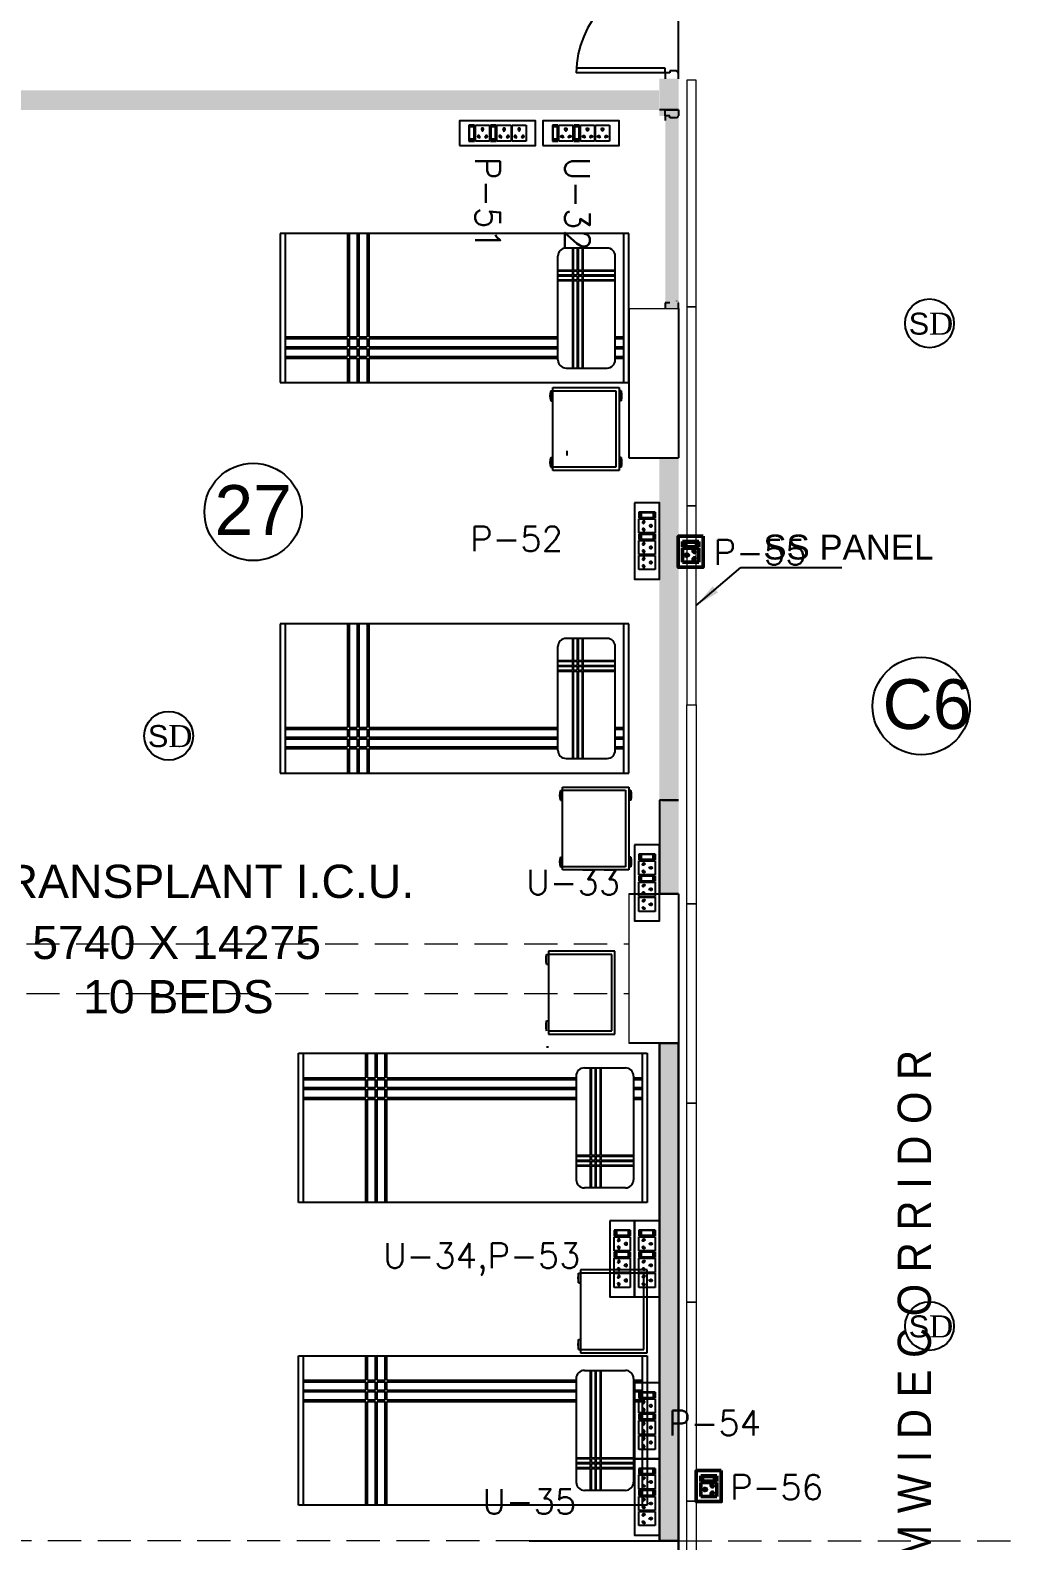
# Model space of a CAD drawing. Extents: x 11369658 to 11598203, y -3946797 to -3787209.
# Drawn here: x 11390906 to 11396796, y -3881436 to -3872328 of the extents above; entities that cross this region are included whole.
import ezdxf

# ---------------------------------------------------------------- set-up
doc = ezdxf.new("R2010")
doc.units = 0
doc.header["$MEASUREMENT"] = 0
doc.linetypes.add('CENTER', pattern=[0])
doc.linetypes.add('HIDDEN', pattern=[0.375, 0.25, -0.125])
doc.layers.get('0').update_dxf_attribs({"linetype": 'CONTINUOUS'})
for name, color, linetype, lineweight in [('0.0', 8, 'CONTINUOUS', 0), ('ELE-1 NO 6-16A RAW POWER SOCKET', 1, 'CONTINUOUS', 0), ('ELE-POWER SOCKET TEXT', 7, 'CONTINUOUS', 5), ('FA-BELOW SMOKE DERECTOR', 1, 'CONTINUOUS', 25), ('WALL PANEL', 7, 'CONTINUOUS', 15)]:
    doc.layers.add(name, color=color, linetype=linetype, lineweight=lineweight)
for name, color, linetype in [('BEAM', 251, 'CONTINUOUS'), ('dim ref', 251, 'CONTINUOUS'), ('ELE-8M 6-16A UPS SOCKET', 223, 'CONTINUOUS'), ('ELE-8M RAW POWER SOCKET', 122, 'CONTINUOUS'), ('HS', 251, 'CONTINUOUS')]:
    doc.layers.add(name, color=color, linetype=linetype)
doc.styles.add('0_RM-NM', font='arial.ttf')
doc.styles.add('PDF Times New Roman', font='times.ttf')
doc.styles.get("Standard").update_dxf_attribs({"font": 'arial.ttf'})
doc.dimstyles.new('Scale 50', dxfattribs={"dimscale": 0, "dimtxt": 150, "dimasz": 150, "dimexe": 0, "dimexo": 0.1, "dimgap": 0, "dimtad": 0, "dimtoh": 1, "dimdec": 0, "dimzin": 0, "dimdsep": 46, "dimtxsty": '0_RM-NM', "dimcen": 0, "dimdle": 100, "dimclrd": 204, "dimclre": 212, "dimclrt": 224, "dimadec": 0, "dimazin": 0, "dimtfac": 1, "dimtdec": 0, "dimtofl": 0, "dimtmove": 1, "dimatfit": 3, "dimfxl": 1, "dimtolj": 1, "dimtzin": 0, "dimlwe": -1, "dimarcsym": 0})

# ---------------------------------------------------------------- blocks, each defined once
blk = doc.blocks.new('6-16A RAW POWER SOCKET 3M')
at = {"layer": 'ELE-1 NO 6-16A RAW POWER SOCKET', "lineweight": 50}
for p, q in [((0, 57.9), (72.3, 57.9)), ((0, 57.9), (72.3, 57.9)), ((0, 32.7), (0, 57.9)), ((0, 57.9), (0, 32.7)), ((72.3, 32.7), (0, 32.7)), ((0, 28.5), (0, -34.8)), ((72.3, 28.5), (0, 28.5)), ((7.9, 55.8), (64.4, 55.8)), ((7.9, 34.8), (7.9, 55.8)), ((64.4, 34.8), (7.9, 34.8)), ((61.9, 55.8), (61.9, 34.8)), ((64.4, 55.8), (64.4, 34.8)), ((72.3, 57.9), (72.3, 32.7)), ((72.3, -34.8), (72.3, 28.5)), ((0, -34.8), (72.3, -34.8))]:
    blk.add_line(p, q, dxfattribs=at)
blk.add_lwpolyline([(92, 82.1), (92, -57.5), (-19.7, -57.5), (-19.7, 82.1)], close=True, dxfattribs=at)
for centre, radius, start, end in [((18.3, -3.1), 4.93, 37.15837, 322.84163), ((23.3, -3.1), 3.14, 251.40312, 108.59688), ((50.3, 14.9), 4.24, 357.48997, 264.73109), ((53.2, 11.6), 3.43, 194.90486, 67.31619), ((50.3, -21.2), 4.24, 95.26891, 2.51003), ((53.2, -17.8), 3.43, 292.68381, 165.09514)]:
    blk.add_arc(centre, radius, start, end, dxfattribs=at)
blk = doc.blocks.new('8M UPS SOCKET')
at = {"layer": 'ELE-8M 6-16A UPS SOCKET', "color": 223, "ltscale": 300}
for p, q in [((-268.1, 82.3), (-268.1, 17.7)), ((-211.4, 82.3), (-268.1, 82.3)), ((-211.4, 17.7), (-211.4, 82.3)), ((-207.7, 82.3), (-207.7, 17.7)), ((-151, 82.3), (-207.7, 82.3)), ((-151, 17.7), (-151, 82.3)), ((-147.2, 17.7), (-147.2, 82.3)), ((-147.2, 82.3), (-124.7, 82.3)), ((-124.7, 82.3), (-147.2, 82.3)), ((-145.4, 24.7), (-145.4, 75.3)), ((-145.4, 75.3), (-126.6, 75.3)), ((-126.6, 75.3), (-126.6, 24.7)), ((-124.7, 82.3), (-124.7, 17.7)), ((-124.7, 82.3), (-124.7, 17.7)), ((-64.3, 82.3), (-120.9, 82.3)), ((-120.9, 82.3), (-120.9, 17.7)), ((-64.3, 17.7), (-64.3, 82.3)), ((-60.5, 17.7), (-60.5, 82.3)), ((-60.5, 82.3), (-38, 82.3)), ((-38, 82.3), (-60.5, 82.3)), ((-58.6, 24.7), (-58.6, 75.3)), ((-58.6, 75.3), (-39.9, 75.3)), ((-39.9, 75.3), (-39.9, 24.7)), ((-38, 82.3), (-38, 17.7)), ((-38, 82.3), (-38, 17.7)), ((-268.1, 17.7), (-211.4, 17.7)), ((-207.7, 17.7), (-151, 17.7)), ((-124.7, 17.7), (-147.2, 17.7)), ((-126.6, 26.9), (-145.4, 26.9)), ((-126.6, 24.7), (-145.4, 24.7)), ((-120.9, 17.7), (-64.3, 17.7)), ((-38, 17.7), (-60.5, 17.7)), ((-39.9, 26.9), (-58.6, 26.9)), ((-39.9, 24.7), (-58.6, 24.7))]:
    blk.add_line(p, q, dxfattribs=at)
blk.add_lwpolyline([(0, 0), (-306.1, 0), (-306.1, 100), (0, 100)], close=True, dxfattribs=at)
for centre, radius, start, end in [((-239.8, 66), 4.41, 307.15837, 232.84163), ((-239.8, 61.6), 2.81, 161.40312, 18.59688), ((-179.3, 66), 4.41, 307.15837, 232.84163), ((-179.3, 61.6), 2.81, 161.40312, 18.59688), ((-92.6, 66), 4.41, 307.15837, 232.84163), ((-92.6, 61.6), 2.81, 161.40312, 18.59688), ((-255.9, 37.4), 3.8, 5.26891, 272.51003), ((-252.9, 34.8), 3.07, 202.68381, 75.09514), ((-226.6, 34.8), 3.07, 104.90486, 337.31619), ((-223.6, 37.4), 3.8, 267.48997, 174.73109), ((-195.5, 37.4), 3.8, 5.26891, 272.51003), ((-192.5, 34.8), 3.07, 202.68381, 75.09514), ((-166.2, 34.8), 3.07, 104.90486, 337.31619), ((-163.2, 37.4), 3.8, 267.48997, 174.73109), ((-108.8, 37.4), 3.8, 5.26891, 272.51003), ((-105.8, 34.8), 3.07, 202.68381, 75.09514), ((-79.5, 34.8), 3.07, 104.90486, 337.31619), ((-76.5, 37.4), 3.8, 267.48997, 174.73109)]:
    blk.add_arc(centre, radius, start, end, dxfattribs=at)
blk = doc.blocks.new('8m raw')
at = {"layer": 'ELE-8M 6-16A UPS SOCKET', "color": 123, "ltscale": 300}
for p, q in [((57.4, 123.5), (142.4, 123.5)), ((57.4, 26.5), (57.4, 123.5)), ((142.4, 123.5), (142.4, 26.5)), ((148.1, 123.5), (233.1, 123.5)), ((148.1, 26.5), (148.1, 123.5)), ((233.1, 123.5), (233.1, 26.5)), ((272.5, 123.5), (238.7, 123.5)), ((238.7, 123.5), (238.7, 26.5)), ((269.7, 112.9), (241.5, 112.9)), ((241.5, 112.9), (241.5, 37)), ((269.7, 109.6), (241.5, 109.6)), ((269.7, 37), (269.7, 112.9)), ((272.5, 26.5), (272.5, 123.5)), ((272.5, 26.5), (272.5, 123.5)), ((278.2, 26.5), (278.2, 123.5)), ((278.2, 123.5), (363.2, 123.5)), ((363.2, 123.5), (363.2, 26.5)), ((402.6, 123.5), (368.8, 123.5)), ((368.8, 123.5), (368.8, 26.5)), ((399.8, 112.9), (371.6, 112.9)), ((371.6, 112.9), (371.6, 37)), ((399.8, 109.6), (371.6, 109.6)), ((399.8, 37), (399.8, 112.9)), ((402.6, 26.5), (402.6, 123.5)), ((402.6, 26.5), (402.6, 123.5)), ((142.4, 26.5), (57.4, 26.5)), ((233.1, 26.5), (148.1, 26.5)), ((272.5, 26.5), (238.7, 26.5)), ((238.7, 26.5), (272.5, 26.5)), ((241.5, 37), (269.7, 37)), ((363.2, 26.5), (278.2, 26.5)), ((402.6, 26.5), (368.8, 26.5)), ((368.8, 26.5), (402.6, 26.5)), ((371.6, 37), (399.8, 37))]:
    blk.add_line(p, q, dxfattribs=at)
blk.add_lwpolyline([(459.6, 150), (0.4, 150), (0.4, 0), (459.6, 0)], close=True, dxfattribs=at)
for centre, radius, start, end in [((75.7, 93.9), 5.7, 87.48997, 354.73109), ((80.2, 97.9), 4.6, 284.90486, 157.31619), ((119.6, 97.9), 4.6, 22.68381, 255.09514), ((124.1, 93.9), 5.7, 185.26891, 92.51003), ((166.3, 93.9), 5.7, 87.48997, 354.73109), ((170.8, 97.9), 4.6, 284.90486, 157.31619), ((210.3, 97.9), 4.6, 22.68381, 255.09514), ((214.8, 93.9), 5.7, 185.26891, 92.51003), ((296.4, 93.9), 5.7, 87.48997, 354.73109), ((300.9, 97.9), 4.6, 284.90486, 157.31619), ((340.4, 97.9), 4.6, 22.68381, 255.09514), ((344.9, 93.9), 5.7, 185.26891, 92.51003), ((99.9, 51), 6.62, 127.15837, 52.84163), ((99.9, 57.7), 4.22, 341.40312, 198.59688), ((190.6, 51), 6.62, 127.15837, 52.84163), ((190.6, 57.7), 4.22, 341.40312, 198.59688), ((320.7, 51), 6.62, 127.15837, 52.84163), ((320.7, 57.7), 4.22, 341.40312, 198.59688)]:
    blk.add_arc(centre, radius, start, end, dxfattribs=at)
blk = doc.blocks.new('SMOKE DETECTOR')
at = {"layer": 'FA-BELOW SMOKE DERECTOR', "color": 7}
blk.add_circle((931029, -118294), 350, dxfattribs=at)
at = {"layer": 'FA-BELOW SMOKE DERECTOR', "insert": (930730, -118461), "char_height": 316.24, "attachment_point": 7, "style": 'PDF Times New Roman'}
blk.add_mtext('{\\fArial|b0|i0|c0|p34;S}D', dxfattribs=at)

msp = doc.modelspace()

# ---------------------------------------------------------------- hatches: boundary and pattern name
at = {"ltscale": 500}
for points in [[(11394697.5, -3872844.8), (11394697.5, -3872844.8), (11394812.5, -3872844.8), (11394812.5, -3872621.4), (11394697.5, -3872621.4)], [(11388667.5, -3872690.6), (11394695.6, -3872690.6), (11394695.6, -3872809.2), (11388667.5, -3872809.2)], [(11394732.5, -3874008.8), (11394812.5, -3874008.8), (11394812.5, -3872844.7), (11394732.5, -3872844.7)], [(11394697.5, -3876971.4), (11394697.5, -3877536.4), (11394812.5, -3877536.4), (11394812.5, -3874906.4), (11394697.5, -3874906.4)]]:
    msp.add_hatch(color=8, dxfattribs=at).paths.add_polyline_path(points)
at = {"layer": 'HS', "lineweight": -3, "ltscale": 500}
h = msp.add_hatch(color=8, dxfattribs=at)
h.dxf.hatch_style = 1
h.paths.add_polyline_path([(11394697.5, -3878436.4), (11394812.5, -3878436.4), (11394812.5, -3881436.4), (11394697.5, -3881436.4)])

# ---------------------------------------------------------------- linework, layer by layer
at = {"color": 8, "lineweight": 25}
for p, q in [((11394812.5, -3872621.4), (11394812.5, -3871421.4)), ((11394732.5, -3872557.4), (11394196.5, -3872557.4)), ((11394732.5, -3872585.4), (11394732.5, -3872557.4)), ((11394732.5, -3872585.4), (11394196.5, -3872585.4)), ((11394760.5, -3872585.4), (11394732.5, -3872585.4)), ((11394732.5, -3872585.4), (11394732.5, -3872621.4)), ((11394760.5, -3872573.4), (11394760.5, -3872585.4)), ((11394800.5, -3872573.4), (11394760.5, -3872573.4)), ((11394800.5, -3872573.4), (11394800.5, -3872575.4)), ((11394812.5, -3872585.4), (11394810.5, -3872585.4)), ((11394812.5, -3872621.4), (11394812.5, -3872585.4)), ((11394812.5, -3872808.8), (11394697.5, -3872808.8)), ((11394732.5, -3872844.8), (11394732.5, -3872808.8)), ((11394732.5, -3872808.8), (11394812.5, -3872808.8)), ((11394812.5, -3872808.8), (11394812.5, -3872844.8)), ((11394760.5, -3872844.8), (11394732.5, -3872844.8)), ((11394732.5, -3872844.8), (11394732.5, -3872872.8)), ((11394760.5, -3872856.8), (11394760.5, -3872844.8)), ((11394800.5, -3872856.8), (11394760.5, -3872856.8)), ((11394800.5, -3872856.8), (11394800.5, -3872854.8)), ((11394812.5, -3872844.8), (11394810.5, -3872844.8)), ((11394512.5, -3873553.4), (11392412.5, -3873553.4)), ((11392412.5, -3873553.4), (11392412.5, -3874453.4)), ((11392442, -3873553.4), (11392442, -3874453.4)), ((11394482.9, -3874453.4), (11394482.9, -3873553.4)), ((11394512.5, -3874453.4), (11394512.5, -3873553.4)), ((11394382.2, -3873641.5), (11394134.8, -3873641.5)), ((11394085.6, -3874316.1), (11394085.6, -3873690.7)), ((11394431.4, -3874316.1), (11394431.4, -3873690.7)), ((11394760.5, -3873972.8), (11394732.5, -3873972.8)), ((11394732.5, -3873972.8), (11394732.5, -3874008.8)), ((11394800.5, -3873960.8), (11394800.5, -3873962.8)), ((11394812.5, -3873972.8), (11394810.5, -3873972.8)), ((11394812.5, -3874008.8), (11394812.5, -3873972.8)), ((11394134.8, -3874365.3), (11394382.2, -3874365.3)), ((11392412.5, -3874453.4), (11394512.5, -3874453.4)), ((11394042.2, -3874503.3), (11394054.4, -3874503.3)), ((11394042.2, -3874503.3), (11394042.2, -3874562.4)), ((11394042.2, -3874562.4), (11394054.4, -3874562.4)), ((11394054.4, -3874982.2), (11394054.4, -3874482.2)), ((11394054.4, -3874482.2), (11394454.4, -3874482.2)), ((11394054.4, -3874501.9), (11394434.7, -3874501.9)), ((11394434.7, -3874501.9), (11394434.7, -3874962.5)), ((11394454.4, -3874482.2), (11394454.4, -3874982.2)), ((11394466.5, -3874503.3), (11394454.4, -3874503.3)), ((11394466.5, -3874562.4), (11394454.4, -3874562.4)), ((11394466.5, -3874503.3), (11394466.5, -3874562.4)), ((11394042.2, -3874904.3), (11394054.4, -3874904.3)), ((11394042.2, -3874904.3), (11394042.2, -3874963.4)), ((11394138.4, -3874864.6), (11394138.4, -3874892.6)), ((11394466.5, -3874904.3), (11394454.4, -3874904.3)), ((11394466.5, -3874904.3), (11394466.5, -3874963.4)), ((11394042.2, -3874963.4), (11394054.4, -3874963.4)), ((11394434.7, -3874962.5), (11394054.4, -3874962.5)), ((11394454.4, -3874982.2), (11394054.4, -3874982.2)), ((11394466.5, -3874963.4), (11394454.4, -3874963.4)), ((11394512.5, -3875907.5), (11392412.5, -3875907.5)), ((11392412.5, -3875907.5), (11392412.5, -3876807.5)), ((11392442, -3875907.5), (11392442, -3876807.5)), ((11394482.9, -3876807.5), (11394482.9, -3875907.5)), ((11394512.5, -3876807.5), (11394512.5, -3875907.5)), ((11394382.2, -3875995.6), (11394134.8, -3875995.6)), ((11394085.6, -3876670.2), (11394085.6, -3876044.8)), ((11394431.4, -3876670.2), (11394431.4, -3876044.8)), ((11394134.8, -3876719.4), (11394382.2, -3876719.4)), ((11392412.5, -3876807.5), (11394512.5, -3876807.5)), ((11394100.3, -3876912.6), (11394112.5, -3876912.6)), ((11394100.3, -3876912.6), (11394100.3, -3876971.6)), ((11394112.5, -3877391.5), (11394112.5, -3876891.5)), ((11394112.5, -3876891.5), (11394512.5, -3876891.5)), ((11394112.5, -3876911.2), (11394492.8, -3876911.2)), ((11394492.8, -3876911.2), (11394492.8, -3877371.8)), ((11394512.5, -3876891.5), (11394512.5, -3877391.5)), ((11394524.6, -3876912.6), (11394512.5, -3876912.6)), ((11394524.6, -3876912.6), (11394524.6, -3876971.6)), ((11394100.3, -3876971.6), (11394112.5, -3876971.6)), ((11394524.6, -3876971.6), (11394512.5, -3876971.6)), ((11394812.5, -3876971.4), (11394697.5, -3876971.4)), ((11394697.5, -3876971.4), (11394697.5, -3877536.4)), ((11394712.5, -3876971.4), (11394812.5, -3876971.4)), ((11394100.3, -3877313.6), (11394112.5, -3877313.6)), ((11394100.3, -3877313.6), (11394100.3, -3877372.7)), ((11394100.3, -3877372.7), (11394112.5, -3877372.7)), ((11394492.8, -3877371.8), (11394112.5, -3877371.8)), ((11394512.5, -3877391.5), (11394112.5, -3877391.5)), ((11394524.6, -3877313.6), (11394512.5, -3877313.6)), ((11394524.6, -3877372.7), (11394512.5, -3877372.7)), ((11394524.6, -3877313.6), (11394524.6, -3877372.7)), ((11394812.5, -3877536.4), (11394697.5, -3877536.4)), ((11394017.3, -3877900.8), (11394029.4, -3877900.8)), ((11394017.3, -3877959.9), (11394017.3, -3877900.8)), ((11394029.4, -3877881.9), (11394029.4, -3878381.9)), ((11394429.4, -3877881.9), (11394029.4, -3877881.9)), ((11394409.7, -3877901.6), (11394029.4, -3877901.6)), ((11394409.7, -3878362.2), (11394409.7, -3877901.6)), ((11394429.4, -3878381.9), (11394429.4, -3877881.9)), ((11394017.3, -3877959.9), (11394029.4, -3877959.9)), ((11394017.3, -3878301.8), (11394029.4, -3878301.8)), ((11394017.3, -3878360.9), (11394017.3, -3878301.8)), ((11394029.4, -3878362.2), (11394409.7, -3878362.2)), ((11394029.4, -3878381.9), (11394429.4, -3878381.9)), ((11394017.3, -3878458.5), (11394029.4, -3878458.5)), ((11394697.5, -3878436.4), (11394697.5, -3881436.4)), ((11394812.5, -3878436.4), (11394812.5, -3881436.4)), ((11392522.5, -3878497), (11394622.5, -3878497)), ((11392522.5, -3879397), (11392522.5, -3878497)), ((11392552, -3879397), (11392552, -3878497)), ((11394592.9, -3878497), (11394592.9, -3879397)), ((11394622.5, -3878497), (11394622.5, -3879397)), ((11394195.6, -3878634.4), (11394195.6, -3879259.7)), ((11394244.8, -3878585.2), (11394492.2, -3878585.2)), ((11394541.4, -3878634.4), (11394541.4, -3879259.7)), ((11394622.5, -3879397), (11392522.5, -3879397)), ((11394492.2, -3879308.9), (11394244.8, -3879308.9)), ((11394210.3, -3879821.9), (11394222.5, -3879821.9)), ((11394210.3, -3879881), (11394210.3, -3879821.9)), ((11394222.5, -3879803.1), (11394222.5, -3880303.1)), ((11394622.5, -3879803.1), (11394222.5, -3879803.1)), ((11394602.8, -3879822.8), (11394222.5, -3879822.8)), ((11394602.8, -3880283.4), (11394602.8, -3879822.8)), ((11394622.5, -3880303.1), (11394622.5, -3879803.1)), ((11394210.3, -3879881), (11394222.5, -3879881)), ((11394210.3, -3880222.9), (11394222.5, -3880222.9)), ((11394210.3, -3880282), (11394210.3, -3880222.9)), ((11394210.3, -3880282), (11394222.5, -3880282)), ((11394222.5, -3880283.4), (11394602.8, -3880283.4)), ((11394222.5, -3880303.1), (11394622.5, -3880303.1)), ((11392522.5, -3880320.6), (11394622.5, -3880320.6)), ((11392522.5, -3881220.6), (11392522.5, -3880320.6)), ((11392552, -3881220.6), (11392552, -3880320.6)), ((11394592.9, -3880320.6), (11394592.9, -3881220.6)), ((11394622.5, -3880320.6), (11394622.5, -3881220.6)), ((11394195.6, -3880457.9), (11394195.6, -3881083.2)), ((11394244.8, -3880408.7), (11394492.2, -3880408.7)), ((11394541.4, -3880457.9), (11394541.4, -3881083.2)), ((11394492.2, -3881132.4), (11394244.8, -3881132.4)), ((11394622.5, -3881220.6), (11392522.5, -3881220.6))]:
    msp.add_line(p, q, dxfattribs=at)
at = {"color": 8, "lineweight": 25, "ltscale": 0.75}
for p, q in [((11392817.4, -3873553.4), (11392817.4, -3874177.8)), ((11392827.2, -3873553.4), (11392827.2, -3874177.8)), ((11392876.4, -3873553.4), (11392876.4, -3874177.8)), ((11392886.3, -3873553.4), (11392886.3, -3874177.8)), ((11392935.5, -3873553.4), (11392935.5, -3874177.8)), ((11392945.3, -3873553.4), (11392945.3, -3874177.8)), ((11394172.5, -3873641.5), (11394172.5, -3873774.3)), ((11394177.4, -3873641.5), (11394177.4, -3873774.3)), ((11394202, -3873641.5), (11394202, -3873774.3)), ((11394206.9, -3873641.5), (11394206.9, -3873774.3)), ((11394231.5, -3873641.5), (11394231.5, -3873774.3)), ((11394236.5, -3873641.5), (11394236.5, -3873774.3)), ((11394085.6, -3873774.3), (11394172.5, -3873774.3)), ((11394085.6, -3873779.2), (11394172.5, -3873779.2)), ((11394085.6, -3873803.8), (11394172.5, -3873803.8)), ((11394085.6, -3873808.7), (11394172.5, -3873808.7)), ((11394085.6, -3873833.3), (11394172.5, -3873833.3)), ((11394085.6, -3873838.3), (11394172.5, -3873838.3)), ((11394172.5, -3873779.2), (11394172.5, -3873803.8)), ((11394172.5, -3873808.7), (11394172.5, -3873833.3)), ((11394172.5, -3873838.3), (11394172.5, -3874365.3)), ((11394177.4, -3873774.3), (11394202, -3873774.3)), ((11394177.4, -3873779.2), (11394202, -3873779.2)), ((11394177.4, -3873779.2), (11394177.4, -3873803.8)), ((11394177.4, -3873803.8), (11394202, -3873803.8)), ((11394177.4, -3873808.7), (11394177.4, -3873833.3)), ((11394177.4, -3873808.7), (11394202, -3873808.7)), ((11394177.4, -3873833.3), (11394202, -3873833.3)), ((11394177.4, -3873838.3), (11394177.4, -3874365.3)), ((11394177.4, -3873838.3), (11394202, -3873838.3)), ((11394202, -3873779.2), (11394202, -3873803.8)), ((11394202, -3873808.7), (11394202, -3873833.3)), ((11394202, -3873838.3), (11394202, -3874365.3)), ((11394206.9, -3873774.3), (11394231.5, -3873774.3)), ((11394206.9, -3873779.2), (11394231.5, -3873779.2)), ((11394206.9, -3873779.2), (11394206.9, -3873803.8)), ((11394206.9, -3873803.8), (11394231.5, -3873803.8)), ((11394206.9, -3873808.7), (11394206.9, -3873833.3)), ((11394206.9, -3873808.7), (11394231.5, -3873808.7)), ((11394206.9, -3873833.3), (11394231.5, -3873833.3)), ((11394206.9, -3873838.3), (11394206.9, -3874365.3)), ((11394206.9, -3873838.3), (11394231.5, -3873838.3)), ((11394231.5, -3873779.2), (11394231.5, -3873803.8)), ((11394231.5, -3873808.7), (11394231.5, -3873833.3)), ((11394231.5, -3873838.3), (11394231.5, -3874365.3)), ((11394236.5, -3873774.3), (11394431.4, -3873774.3)), ((11394236.5, -3873779.2), (11394431.4, -3873779.2)), ((11394236.5, -3873779.2), (11394236.5, -3873803.8)), ((11394236.5, -3873803.8), (11394431.4, -3873803.8)), ((11394236.5, -3873808.7), (11394431.4, -3873808.7)), ((11394236.5, -3873808.7), (11394236.5, -3873833.3)), ((11394236.5, -3873833.3), (11394431.4, -3873833.3)), ((11394236.5, -3873838.3), (11394431.4, -3873838.3)), ((11394236.5, -3873838.3), (11394236.5, -3874365.3)), ((11392442, -3874177.8), (11392817.4, -3874177.8)), ((11392442, -3874187.7), (11392817.4, -3874187.7)), ((11392817.4, -3874187.7), (11392817.4, -3874236.9)), ((11392827.2, -3874177.8), (11392876.4, -3874177.8)), ((11392827.2, -3874187.7), (11392876.4, -3874187.7)), ((11392827.2, -3874187.7), (11392827.2, -3874236.9)), ((11392876.4, -3874187.7), (11392876.4, -3874236.9)), ((11392886.3, -3874177.8), (11392935.5, -3874177.8)), ((11392886.3, -3874187.7), (11392935.5, -3874187.7)), ((11392886.3, -3874187.7), (11392886.3, -3874236.9)), ((11392935.5, -3874187.7), (11392935.5, -3874236.9)), ((11392945.3, -3874177.8), (11394085.6, -3874177.8)), ((11392945.3, -3874187.7), (11394085.6, -3874187.7)), ((11392945.3, -3874187.7), (11392945.3, -3874236.9)), ((11394431.4, -3874177.8), (11394482.9, -3874177.8)), ((11394431.4, -3874187.7), (11394482.9, -3874187.7)), ((11392442, -3874236.9), (11392817.4, -3874236.9)), ((11392442, -3874246.7), (11392817.4, -3874246.7)), ((11392442, -3874295.9), (11392817.4, -3874295.9)), ((11392817.4, -3874246.7), (11392817.4, -3874295.9)), ((11392827.2, -3874236.9), (11392876.4, -3874236.9)), ((11392827.2, -3874246.7), (11392876.4, -3874246.7)), ((11392827.2, -3874246.7), (11392827.2, -3874295.9)), ((11392827.2, -3874295.9), (11392876.4, -3874295.9)), ((11392876.4, -3874246.7), (11392876.4, -3874295.9)), ((11392886.3, -3874236.9), (11392935.5, -3874236.9)), ((11392886.3, -3874246.7), (11392935.5, -3874246.7)), ((11392886.3, -3874246.7), (11392886.3, -3874295.9)), ((11392886.3, -3874295.9), (11392935.5, -3874295.9)), ((11392935.5, -3874246.7), (11392935.5, -3874295.9)), ((11392945.3, -3874236.9), (11394085.6, -3874236.9)), ((11392945.3, -3874246.7), (11394085.6, -3874246.7)), ((11392945.3, -3874246.7), (11392945.3, -3874295.9)), ((11392945.3, -3874295.9), (11394085.6, -3874295.9)), ((11394431.4, -3874236.9), (11394482.9, -3874236.9)), ((11394431.4, -3874246.7), (11394482.9, -3874246.7)), ((11394431.4, -3874295.9), (11394482.9, -3874295.9)), ((11392442, -3874305.8), (11392817.4, -3874305.8)), ((11392817.4, -3874305.8), (11392817.4, -3874453.4)), ((11392827.2, -3874305.8), (11392876.4, -3874305.8)), ((11392827.2, -3874305.8), (11392827.2, -3874453.4)), ((11392876.4, -3874305.8), (11392876.4, -3874453.4)), ((11392886.3, -3874305.8), (11392935.5, -3874305.8)), ((11392886.3, -3874305.8), (11392886.3, -3874453.4)), ((11392935.5, -3874305.8), (11392935.5, -3874453.4)), ((11392945.3, -3874305.8), (11394085.6, -3874305.8)), ((11392945.3, -3874305.8), (11392945.3, -3874453.4)), ((11394431.4, -3874305.8), (11394482.9, -3874305.8)), ((11392817.4, -3875907.5), (11392817.4, -3876531.9)), ((11392827.2, -3875907.5), (11392827.2, -3876531.9)), ((11392876.4, -3875907.5), (11392876.4, -3876531.9)), ((11392886.3, -3875907.5), (11392886.3, -3876531.9)), ((11392935.5, -3875907.5), (11392935.5, -3876531.9)), ((11392945.3, -3875907.5), (11392945.3, -3876531.9)), ((11394172.5, -3875995.6), (11394172.5, -3876128.4)), ((11394177.4, -3875995.6), (11394177.4, -3876128.4)), ((11394202, -3875995.6), (11394202, -3876128.4)), ((11394206.9, -3875995.6), (11394206.9, -3876128.4)), ((11394231.5, -3875995.6), (11394231.5, -3876128.4)), ((11394236.5, -3875995.6), (11394236.5, -3876128.4)), ((11394085.6, -3876128.4), (11394172.5, -3876128.4)), ((11394085.6, -3876133.3), (11394172.5, -3876133.3)), ((11394085.6, -3876157.9), (11394172.5, -3876157.9)), ((11394085.6, -3876162.8), (11394172.5, -3876162.8)), ((11394085.6, -3876187.4), (11394172.5, -3876187.4)), ((11394085.6, -3876192.3), (11394172.5, -3876192.3)), ((11394172.5, -3876133.3), (11394172.5, -3876157.9)), ((11394172.5, -3876162.8), (11394172.5, -3876187.4)), ((11394172.5, -3876192.3), (11394172.5, -3876719.4)), ((11394177.4, -3876128.4), (11394202, -3876128.4)), ((11394177.4, -3876133.3), (11394202, -3876133.3)), ((11394177.4, -3876133.3), (11394177.4, -3876157.9)), ((11394177.4, -3876157.9), (11394202, -3876157.9)), ((11394177.4, -3876162.8), (11394177.4, -3876187.4)), ((11394177.4, -3876162.8), (11394202, -3876162.8)), ((11394177.4, -3876187.4), (11394202, -3876187.4)), ((11394177.4, -3876192.3), (11394177.4, -3876719.4)), ((11394177.4, -3876192.3), (11394202, -3876192.3)), ((11394202, -3876133.3), (11394202, -3876157.9)), ((11394202, -3876162.8), (11394202, -3876187.4)), ((11394202, -3876192.3), (11394202, -3876719.4)), ((11394206.9, -3876128.4), (11394231.5, -3876128.4)), ((11394206.9, -3876133.3), (11394231.5, -3876133.3)), ((11394206.9, -3876133.3), (11394206.9, -3876157.9)), ((11394206.9, -3876157.9), (11394231.5, -3876157.9)), ((11394206.9, -3876162.8), (11394206.9, -3876187.4)), ((11394206.9, -3876162.8), (11394231.5, -3876162.8)), ((11394206.9, -3876187.4), (11394231.5, -3876187.4)), ((11394206.9, -3876192.3), (11394206.9, -3876719.4)), ((11394206.9, -3876192.3), (11394231.5, -3876192.3)), ((11394231.5, -3876133.3), (11394231.5, -3876157.9)), ((11394231.5, -3876162.8), (11394231.5, -3876187.4)), ((11394231.5, -3876192.3), (11394231.5, -3876719.4)), ((11394236.5, -3876128.4), (11394431.4, -3876128.4)), ((11394236.5, -3876133.3), (11394431.4, -3876133.3)), ((11394236.5, -3876133.3), (11394236.5, -3876157.9)), ((11394236.5, -3876157.9), (11394431.4, -3876157.9)), ((11394236.5, -3876162.8), (11394431.4, -3876162.8)), ((11394236.5, -3876162.8), (11394236.5, -3876187.4)), ((11394236.5, -3876187.4), (11394431.4, -3876187.4)), ((11394236.5, -3876192.3), (11394431.4, -3876192.3)), ((11394236.5, -3876192.3), (11394236.5, -3876719.4)), ((11392442, -3876531.9), (11392817.4, -3876531.9)), ((11392442, -3876541.7), (11392817.4, -3876541.7)), ((11392817.4, -3876541.7), (11392817.4, -3876590.9)), ((11392827.2, -3876531.9), (11392876.4, -3876531.9)), ((11392827.2, -3876541.7), (11392876.4, -3876541.7)), ((11392827.2, -3876541.7), (11392827.2, -3876590.9)), ((11392876.4, -3876541.7), (11392876.4, -3876590.9)), ((11392886.3, -3876531.9), (11392935.5, -3876531.9)), ((11392886.3, -3876541.7), (11392935.5, -3876541.7)), ((11392886.3, -3876541.7), (11392886.3, -3876590.9)), ((11392935.5, -3876541.7), (11392935.5, -3876590.9)), ((11392945.3, -3876531.9), (11394085.6, -3876531.9)), ((11392945.3, -3876541.7), (11394085.6, -3876541.7)), ((11392945.3, -3876541.7), (11392945.3, -3876590.9)), ((11394431.4, -3876531.9), (11394482.9, -3876531.9)), ((11394431.4, -3876541.7), (11394482.9, -3876541.7)), ((11392442, -3876590.9), (11392817.4, -3876590.9)), ((11392442, -3876600.8), (11392817.4, -3876600.8)), ((11392442, -3876650), (11392817.4, -3876650)), ((11392442, -3876659.8), (11392817.4, -3876659.8)), ((11392817.4, -3876600.8), (11392817.4, -3876650)), ((11392817.4, -3876659.8), (11392817.4, -3876807.5)), ((11392827.2, -3876590.9), (11392876.4, -3876590.9)), ((11392827.2, -3876600.8), (11392876.4, -3876600.8)), ((11392827.2, -3876600.8), (11392827.2, -3876650)), ((11392827.2, -3876650), (11392876.4, -3876650)), ((11392827.2, -3876659.8), (11392876.4, -3876659.8)), ((11392827.2, -3876659.8), (11392827.2, -3876807.5)), ((11392876.4, -3876600.8), (11392876.4, -3876650)), ((11392876.4, -3876659.8), (11392876.4, -3876807.5)), ((11392886.3, -3876590.9), (11392935.5, -3876590.9)), ((11392886.3, -3876600.8), (11392935.5, -3876600.8)), ((11392886.3, -3876600.8), (11392886.3, -3876650)), ((11392886.3, -3876650), (11392935.5, -3876650)), ((11392886.3, -3876659.8), (11392935.5, -3876659.8)), ((11392886.3, -3876659.8), (11392886.3, -3876807.5)), ((11392935.5, -3876600.8), (11392935.5, -3876650)), ((11392935.5, -3876659.8), (11392935.5, -3876807.5)), ((11392945.3, -3876590.9), (11394085.6, -3876590.9)), ((11392945.3, -3876600.8), (11394085.6, -3876600.8)), ((11392945.3, -3876600.8), (11392945.3, -3876650)), ((11392945.3, -3876650), (11394085.6, -3876650)), ((11392945.3, -3876659.8), (11394085.6, -3876659.8)), ((11392945.3, -3876659.8), (11392945.3, -3876807.5)), ((11394431.4, -3876590.9), (11394482.9, -3876590.9)), ((11394431.4, -3876600.8), (11394482.9, -3876600.8)), ((11394431.4, -3876650), (11394482.9, -3876650)), ((11394431.4, -3876659.8), (11394482.9, -3876659.8)), ((11392927.4, -3878644.7), (11392927.4, -3878497)), ((11392937.2, -3878644.7), (11392937.2, -3878497)), ((11392986.4, -3878644.7), (11392986.4, -3878497)), ((11392996.3, -3878644.7), (11392996.3, -3878497)), ((11393045.5, -3878644.7), (11393045.5, -3878497)), ((11393055.3, -3878644.7), (11393055.3, -3878497)), ((11392552, -3878644.7), (11392927.4, -3878644.7)), ((11392552, -3878654.5), (11392927.4, -3878654.5)), ((11392927.4, -3878703.7), (11392927.4, -3878654.5)), ((11392937.2, -3878644.7), (11392986.4, -3878644.7)), ((11392937.2, -3878654.5), (11392986.4, -3878654.5)), ((11392937.2, -3878703.7), (11392937.2, -3878654.5)), ((11392986.4, -3878703.7), (11392986.4, -3878654.5)), ((11392996.3, -3878644.7), (11393045.5, -3878644.7)), ((11392996.3, -3878654.5), (11393045.5, -3878654.5)), ((11392996.3, -3878703.7), (11392996.3, -3878654.5)), ((11393045.5, -3878703.7), (11393045.5, -3878654.5)), ((11393055.3, -3878644.7), (11394195.6, -3878644.7)), ((11393055.3, -3878654.5), (11394195.6, -3878654.5)), ((11393055.3, -3878703.7), (11393055.3, -3878654.5)), ((11394282.5, -3879112.2), (11394282.5, -3878585.2)), ((11394287.4, -3879112.2), (11394287.4, -3878585.2)), ((11394312, -3879112.2), (11394312, -3878585.2)), ((11394316.9, -3879112.2), (11394316.9, -3878585.2)), ((11394341.5, -3879112.2), (11394341.5, -3878585.2)), ((11394346.4, -3879112.2), (11394346.4, -3878585.2)), ((11394541.4, -3878644.7), (11394592.9, -3878644.7)), ((11394541.4, -3878654.5), (11394592.9, -3878654.5)), ((11392552, -3878703.7), (11392927.4, -3878703.7)), ((11392552, -3878713.6), (11392927.4, -3878713.6)), ((11392927.4, -3878762.8), (11392927.4, -3878713.6)), ((11392937.2, -3878703.7), (11392986.4, -3878703.7)), ((11392937.2, -3878713.6), (11392986.4, -3878713.6)), ((11392937.2, -3878762.8), (11392937.2, -3878713.6)), ((11392986.4, -3878762.8), (11392986.4, -3878713.6)), ((11392996.3, -3878703.7), (11393045.5, -3878703.7)), ((11392996.3, -3878713.6), (11393045.5, -3878713.6)), ((11392996.3, -3878762.8), (11392996.3, -3878713.6)), ((11393045.5, -3878762.8), (11393045.5, -3878713.6)), ((11393055.3, -3878703.7), (11394195.6, -3878703.7)), ((11393055.3, -3878762.8), (11393055.3, -3878713.6)), ((11393055.3, -3878713.6), (11394195.6, -3878713.6)), ((11394541.4, -3878703.7), (11394592.9, -3878703.7)), ((11394541.4, -3878713.6), (11394592.9, -3878713.6)), ((11392552, -3878762.8), (11392927.4, -3878762.8)), ((11392552, -3878772.6), (11392927.4, -3878772.6)), ((11392927.4, -3879397), (11392927.4, -3878772.6)), ((11392937.2, -3878762.8), (11392986.4, -3878762.8)), ((11392937.2, -3878772.6), (11392986.4, -3878772.6)), ((11392937.2, -3879397), (11392937.2, -3878772.6)), ((11392986.4, -3879397), (11392986.4, -3878772.6)), ((11392996.3, -3878762.8), (11393045.5, -3878762.8)), ((11392996.3, -3878772.6), (11393045.5, -3878772.6)), ((11392996.3, -3879397), (11392996.3, -3878772.6)), ((11393045.5, -3879397), (11393045.5, -3878772.6)), ((11393055.3, -3878762.8), (11394195.6, -3878762.8)), ((11393055.3, -3878772.6), (11394195.6, -3878772.6)), ((11393055.3, -3879397), (11393055.3, -3878772.6)), ((11394541.4, -3878762.8), (11394592.9, -3878762.8)), ((11394541.4, -3878772.6), (11394592.9, -3878772.6)), ((11394195.6, -3879112.2), (11394282.5, -3879112.2)), ((11394195.6, -3879117.1), (11394282.5, -3879117.1)), ((11394282.5, -3879141.7), (11394282.5, -3879117.1)), ((11394287.4, -3879112.2), (11394312, -3879112.2)), ((11394287.4, -3879141.7), (11394287.4, -3879117.1)), ((11394287.4, -3879117.1), (11394312, -3879117.1)), ((11394312, -3879141.7), (11394312, -3879117.1)), ((11394316.9, -3879112.2), (11394341.5, -3879112.2)), ((11394316.9, -3879141.7), (11394316.9, -3879117.1)), ((11394316.9, -3879117.1), (11394341.5, -3879117.1)), ((11394341.5, -3879141.7), (11394341.5, -3879117.1)), ((11394346.4, -3879112.2), (11394541.4, -3879112.2)), ((11394346.4, -3879117.1), (11394541.4, -3879117.1)), ((11394346.4, -3879141.7), (11394346.4, -3879117.1)), ((11394195.6, -3879141.7), (11394282.5, -3879141.7)), ((11394195.6, -3879146.6), (11394282.5, -3879146.6)), ((11394195.6, -3879171.2), (11394282.5, -3879171.2)), ((11394195.6, -3879176.2), (11394282.5, -3879176.2)), ((11394282.5, -3879171.2), (11394282.5, -3879146.6)), ((11394282.5, -3879308.9), (11394282.5, -3879176.2)), ((11394287.4, -3879141.7), (11394312, -3879141.7)), ((11394287.4, -3879171.2), (11394287.4, -3879146.6)), ((11394287.4, -3879146.6), (11394312, -3879146.6)), ((11394287.4, -3879171.2), (11394312, -3879171.2)), ((11394287.4, -3879176.2), (11394312, -3879176.2)), ((11394287.4, -3879308.9), (11394287.4, -3879176.2)), ((11394312, -3879171.2), (11394312, -3879146.6)), ((11394312, -3879308.9), (11394312, -3879176.2)), ((11394316.9, -3879141.7), (11394341.5, -3879141.7)), ((11394316.9, -3879171.2), (11394316.9, -3879146.6)), ((11394316.9, -3879146.6), (11394341.5, -3879146.6)), ((11394316.9, -3879171.2), (11394341.5, -3879171.2)), ((11394316.9, -3879176.2), (11394341.5, -3879176.2)), ((11394316.9, -3879308.9), (11394316.9, -3879176.2)), ((11394341.5, -3879171.2), (11394341.5, -3879146.6)), ((11394341.5, -3879308.9), (11394341.5, -3879176.2)), ((11394346.4, -3879141.7), (11394541.4, -3879141.7)), ((11394346.4, -3879146.6), (11394541.4, -3879146.6)), ((11394346.4, -3879171.2), (11394346.4, -3879146.6)), ((11394346.4, -3879171.2), (11394541.4, -3879171.2)), ((11394346.4, -3879176.2), (11394541.4, -3879176.2)), ((11394346.4, -3879308.9), (11394346.4, -3879176.2)), ((11392927.4, -3880468.2), (11392927.4, -3880320.6)), ((11392937.2, -3880468.2), (11392937.2, -3880320.6)), ((11392986.4, -3880468.2), (11392986.4, -3880320.6)), ((11392996.3, -3880468.2), (11392996.3, -3880320.6)), ((11393045.5, -3880468.2), (11393045.5, -3880320.6)), ((11393055.3, -3880468.2), (11393055.3, -3880320.6)), ((11392552, -3880468.2), (11392927.4, -3880468.2)), ((11392552, -3880478), (11392927.4, -3880478)), ((11392927.4, -3880527.3), (11392927.4, -3880478)), ((11392937.2, -3880468.2), (11392986.4, -3880468.2)), ((11392937.2, -3880478), (11392986.4, -3880478)), ((11392937.2, -3880527.3), (11392937.2, -3880478)), ((11392986.4, -3880527.3), (11392986.4, -3880478)), ((11392996.3, -3880468.2), (11393045.5, -3880468.2)), ((11392996.3, -3880478), (11393045.5, -3880478)), ((11392996.3, -3880527.3), (11392996.3, -3880478)), ((11393045.5, -3880527.3), (11393045.5, -3880478)), ((11393055.3, -3880468.2), (11394195.6, -3880468.2)), ((11393055.3, -3880478), (11394195.6, -3880478)), ((11393055.3, -3880527.3), (11393055.3, -3880478)), ((11394282.5, -3880935.7), (11394282.5, -3880408.7)), ((11394287.4, -3880935.7), (11394287.4, -3880408.7)), ((11394312, -3880935.7), (11394312, -3880408.7)), ((11394316.9, -3880935.7), (11394316.9, -3880408.7)), ((11394341.5, -3880935.7), (11394341.5, -3880408.7)), ((11394346.4, -3880935.7), (11394346.4, -3880408.7)), ((11394541.4, -3880468.2), (11394592.9, -3880468.2)), ((11394541.4, -3880478), (11394592.9, -3880478)), ((11392552, -3880527.3), (11392927.4, -3880527.3)), ((11392552, -3880537.1), (11392927.4, -3880537.1)), ((11392927.4, -3880586.3), (11392927.4, -3880537.1)), ((11392937.2, -3880527.3), (11392986.4, -3880527.3)), ((11392937.2, -3880537.1), (11392986.4, -3880537.1)), ((11392937.2, -3880586.3), (11392937.2, -3880537.1)), ((11392986.4, -3880586.3), (11392986.4, -3880537.1)), ((11392996.3, -3880527.3), (11393045.5, -3880527.3)), ((11392996.3, -3880537.1), (11393045.5, -3880537.1)), ((11392996.3, -3880586.3), (11392996.3, -3880537.1)), ((11393045.5, -3880586.3), (11393045.5, -3880537.1)), ((11393055.3, -3880527.3), (11394195.6, -3880527.3)), ((11393055.3, -3880586.3), (11393055.3, -3880537.1)), ((11393055.3, -3880537.1), (11394195.6, -3880537.1)), ((11394541.4, -3880527.3), (11394592.9, -3880527.3)), ((11394541.4, -3880537.1), (11394592.9, -3880537.1)), ((11392552, -3880586.3), (11392927.4, -3880586.3)), ((11392552, -3880596.2), (11392927.4, -3880596.2)), ((11392927.4, -3881220.6), (11392927.4, -3880596.2)), ((11392937.2, -3880586.3), (11392986.4, -3880586.3)), ((11392937.2, -3880596.2), (11392986.4, -3880596.2)), ((11392937.2, -3881220.6), (11392937.2, -3880596.2)), ((11392986.4, -3881220.6), (11392986.4, -3880596.2)), ((11392996.3, -3880586.3), (11393045.5, -3880586.3)), ((11392996.3, -3880596.2), (11393045.5, -3880596.2)), ((11392996.3, -3881220.6), (11392996.3, -3880596.2)), ((11393045.5, -3881220.6), (11393045.5, -3880596.2)), ((11393055.3, -3880586.3), (11394195.6, -3880586.3)), ((11393055.3, -3880596.2), (11394195.6, -3880596.2)), ((11393055.3, -3881220.6), (11393055.3, -3880596.2)), ((11394541.4, -3880586.3), (11394592.9, -3880586.3)), ((11394541.4, -3880596.2), (11394592.9, -3880596.2)), ((11394195.6, -3880935.7), (11394282.5, -3880935.7)), ((11394195.6, -3880940.6), (11394282.5, -3880940.6)), ((11394282.5, -3880965.2), (11394282.5, -3880940.6)), ((11394287.4, -3880935.7), (11394312, -3880935.7)), ((11394287.4, -3880965.2), (11394287.4, -3880940.6)), ((11394287.4, -3880940.6), (11394312, -3880940.6)), ((11394312, -3880965.2), (11394312, -3880940.6)), ((11394316.9, -3880935.7), (11394341.5, -3880935.7)), ((11394316.9, -3880965.2), (11394316.9, -3880940.6)), ((11394316.9, -3880940.6), (11394341.5, -3880940.6)), ((11394341.5, -3880965.2), (11394341.5, -3880940.6)), ((11394346.4, -3880935.7), (11394541.4, -3880935.7)), ((11394346.4, -3880940.6), (11394541.4, -3880940.6)), ((11394346.4, -3880965.2), (11394346.4, -3880940.6)), ((11394195.6, -3880965.2), (11394282.5, -3880965.2)), ((11394195.6, -3880970.1), (11394282.5, -3880970.1)), ((11394195.6, -3880994.8), (11394282.5, -3880994.8)), ((11394195.6, -3880999.7), (11394282.5, -3880999.7)), ((11394282.5, -3880994.8), (11394282.5, -3880970.1)), ((11394282.5, -3881132.4), (11394282.5, -3880999.7)), ((11394287.4, -3880965.2), (11394312, -3880965.2)), ((11394287.4, -3880994.8), (11394287.4, -3880970.1)), ((11394287.4, -3880970.1), (11394312, -3880970.1)), ((11394287.4, -3880994.8), (11394312, -3880994.8)), ((11394287.4, -3880999.7), (11394312, -3880999.7)), ((11394287.4, -3881132.4), (11394287.4, -3880999.7)), ((11394312, -3880994.8), (11394312, -3880970.1)), ((11394312, -3881132.4), (11394312, -3880999.7)), ((11394316.9, -3880965.2), (11394341.5, -3880965.2)), ((11394316.9, -3880994.8), (11394316.9, -3880970.1)), ((11394316.9, -3880970.1), (11394341.5, -3880970.1)), ((11394316.9, -3880994.8), (11394341.5, -3880994.8)), ((11394316.9, -3880999.7), (11394341.5, -3880999.7)), ((11394316.9, -3881132.4), (11394316.9, -3880999.7)), ((11394341.5, -3880994.8), (11394341.5, -3880970.1)), ((11394341.5, -3881132.4), (11394341.5, -3880999.7)), ((11394346.4, -3880965.2), (11394541.4, -3880965.2)), ((11394346.4, -3880970.1), (11394541.4, -3880970.1)), ((11394346.4, -3880994.8), (11394346.4, -3880970.1)), ((11394346.4, -3880994.8), (11394541.4, -3880994.8)), ((11394346.4, -3880999.7), (11394541.4, -3880999.7)), ((11394346.4, -3881132.4), (11394346.4, -3880999.7))]:
    msp.add_line(p, q, dxfattribs=at)
at = {"color": 8, "lineweight": 25, "ltscale": 500}
for p, q in [((11394512.5, -3874006.4), (11394512.5, -3874906.4)), ((11394812.5, -3874006.4), (11394812.5, -3874906.4)), ((11394512.5, -3874906.4), (11394812.5, -3874906.4)), ((11394812.5, -3876971.4), (11394697.5, -3876971.4)), ((11394512.5, -3877536.4), (11394812.5, -3877536.4)), ((11394812.5, -3877536.4), (11394812.5, -3878436.4)), ((11394812.5, -3878436.4), (11394512.5, -3878436.4)), ((11394812.5, -3883440.2), (11394812.5, -3878436.4)), ((11394697.5, -3881358.4), (11394697.5, -3879101.4)), ((11393912.5, -3881436.4), (11394812.5, -3881436.4)), ((11394812.5, -3881436.4), (11394812.5, -3881736.4))]:
    msp.add_line(p, q, dxfattribs=at)
at = {"color": 8, "ltscale": 500}
msp.add_lwpolyline([(11394697.5, -3878436.4), (11394812.5, -3878436.4), (11394812.5, -3881436.4), (11394697.5, -3881436.4)], close=True, dxfattribs=at)
at = {"color": 8, "lineweight": -3, "ltscale": 500}
for centre in [(11392249.3, -3875232.8), (11396274.8, -3876403.2)]:
    msp.add_circle(centre, 293.8, dxfattribs=at)
at = {"color": 8}
for centre, radius, start, end in [((11394760.5, -3872585.4), 564, 90, 180), ((11394800.5, -3872585.4), 10, 0, 90), ((11394800.5, -3872844.8), 10, 270, 0), ((11394134.8, -3873690.7), 49.2, 90.00001, 180.00001), ((11394382.2, -3873690.7), 49.2, 0.00001, 90.00001), ((11394134.8, -3874316.1), 49.2, 180.00001, 270.00001), ((11394382.2, -3874316.1), 49.2, 270.00001, 0.00001), ((11394128.4, -3874532.8), 91.1, 161.07537, 198.92466), ((11394380.4, -3874532.8), 91.1, 341.07537, 18.92466), ((11394128.4, -3874933.9), 91.1, 161.07537, 198.92466), ((11394380.4, -3874933.9), 91.1, 341.07537, 18.92466), ((11394134.8, -3876044.8), 49.2, 90.00001, 180.00001), ((11394382.2, -3876044.8), 49.2, 0.00001, 90.00001), ((11394134.8, -3876670.2), 49.2, 180.00001, 270.00001), ((11394382.2, -3876670.2), 49.2, 270.00001, 0.00001), ((11394186.5, -3876942.1), 91.1, 161.07537, 198.92466), ((11394438.5, -3876942.1), 91.1, 341.07537, 18.92466), ((11394186.5, -3877343.1), 91.1, 161.07537, 198.92466), ((11394438.5, -3877343.1), 91.1, 341.07537, 18.92466), ((11394103.4, -3877930.3), 91.1, 161.07534, 198.92463), ((11394103.4, -3878331.3), 91.1, 161.07534, 198.92463), ((11394244.8, -3878634.4), 49.2, 89.99999, 179.99999), ((11394492.2, -3878634.4), 49.2, 359.99999, 89.99999), ((11394244.8, -3879259.7), 49.2, 179.99999, 269.99999), ((11394492.2, -3879259.7), 49.2, 269.99999, 359.99999), ((11394296.5, -3879851.4), 91.1, 161.07534, 198.92463), ((11394296.5, -3880252.5), 91.1, 161.07534, 198.92463), ((11394244.8, -3880457.9), 49.2, 89.99999, 179.99999), ((11394492.2, -3880457.9), 49.2, 359.99999, 89.99999), ((11394244.8, -3881083.2), 49.2, 179.99999, 269.99999), ((11394492.2, -3881083.2), 49.2, 269.99999, 359.99999)]:
    msp.add_arc(centre, radius, start, end, dxfattribs=at)
at = {"layer": '0.0', "ltscale": 500}
for p, q in [((11394512.5, -3874006.4), (11394812.5, -3874006.4)), ((11394512.5, -3877536.4), (11394512.5, -3878436.4))]:
    msp.add_line(p, q, dxfattribs=at)
at = {"layer": 'BEAM', "color": 8, "linetype": 'HIDDEN', "lineweight": 18, "ltscale": 800}
for p, q in [((11388782.5, -3877836.4), (11394512.5, -3877836.4)), ((11388782.5, -3878136.4), (11394512.5, -3878136.4)), ((11393912.5, -3881436.4), (11388782.5, -3881436.4)), ((11394812.5, -3881436.4), (11397812.5, -3881436.4))]:
    msp.add_line(p, q, dxfattribs=at)
at = {"layer": 'WALL PANEL', "color": 150, "lineweight": 15}
for points in [[(11394919.6, -3872628.6), (11394862.5, -3872628.6), (11394862.5, -3873996.6), (11394919.6, -3873996.6), (11394919.6, -3872628.6)], [(11394919.6, -3873996.6), (11394862.5, -3873996.6), (11394862.5, -3875196.6), (11394919.6, -3875196.6), (11394919.6, -3873996.6)], [(11394919.6, -3875196.6), (11394862.5, -3875196.6), (11394862.5, -3876396.7), (11394919.6, -3876396.7), (11394919.6, -3875196.6)], [(11394919.6, -3877596.7), (11394862.5, -3877596.7), (11394862.5, -3876396.7), (11394919.6, -3876396.7), (11394919.6, -3877596.7)], [(11394919.6, -3878796.8), (11394862.5, -3878796.8), (11394862.5, -3877596.7), (11394919.6, -3877596.7), (11394919.6, -3878796.8)], [(11394919.6, -3879996.8), (11394862.5, -3879996.8), (11394862.5, -3878796.8), (11394919.6, -3878796.8), (11394919.6, -3879996.8)], [(11394919.6, -3881196.9), (11394862.5, -3881196.9), (11394862.5, -3879996.8), (11394919.6, -3879996.8), (11394919.6, -3881196.9)], [(11394919.6, -3881931.6), (11394862.5, -3881931.6), (11394862.5, -3881196.9), (11394919.6, -3881196.9), (11394919.6, -3881931.6)]]:
    msp.add_lwpolyline(points, dxfattribs=at)

# ---------------------------------------------------------------- block references
at = {"layer": 'ELE-1 NO 6-16A RAW POWER SOCKET', "linetype": 'ByBlock', "xscale": 1.343246120226769, "yscale": 1.343246120226769, "zscale": 1.343246120226769}
for p in [(11394836.8, -3875489.3), (11394946, -3881123)]:
    msp.add_blockref('6-16A RAW POWER SOCKET 3M', p, dxfattribs=at)
at = {"layer": 'ELE-8M 6-16A UPS SOCKET', "linetype": 'ByBlock', "xscale": -1.5, "yscale": 1.5, "zscale": 1.5}
msp.add_blockref('8M UPS SOCKET', (11393995, -3873024.2), dxfattribs=at)
at = {"layer": 'ELE-8M 6-16A UPS SOCKET', "linetype": 'ByBlock', "xscale": -1.5, "yscale": 1.5, "zscale": 1.5, "rotation": 270}
for p in [(11394547.6, -3877239.3), (11394547.6, -3879506.5), (11394547.6, -3880943)]:
    msp.add_blockref('8M UPS SOCKET', p, dxfattribs=at)
at = {"layer": 'ELE-8M RAW POWER SOCKET', "color": 0, "linetype": 'CENTER', "ltscale": 500}
for p, rotation in [((11393951.6, -3872874.2), 180), ((11394697.6, -3875637.8), 89.99999999999999), ((11394547.6, -3879966.1), 89.99999999999999), ((11394697.6, -3880943.5), 89.99999999999999)]:
    msp.add_blockref('8m raw', p, dxfattribs=dict(at, rotation=rotation))
at = {"layer": 'FA-BELOW SMOKE DERECTOR', "color": 6, "xscale": 0.4201363174152561, "yscale": 0.4201363174152561, "zscale": 0.4201363174152561}
for p in [(11005165.6, -3824396.3), (11000581, -3826883), (11005165.6, -3830442.3)]:
    msp.add_blockref('SMOKE DETECTOR', p, dxfattribs=at)

# ---------------------------------------------------------------- texts
at = {"color": 8, "lineweight": 20}
for s, height, p in [('27', 300, (11392016.1, -3875371)), ('C6', 300, (11396041.7, -3876541.5)), ('TRANSPLANT I.C.U.', 200, (11390580.6, -3877560.1)), ('5740 X 14275', 200, (11390918, -3877928.8)), ('10 BEDS', 200, (11391223.7, -3878255.3))]:
    msp.add_text(s, height=height, dxfattribs=at).set_placement(p)
at = {"color": 8, "lineweight": 20, "width": 0.9}
msp.add_text('2.9M W I D E C O R R I D O R', height=200, rotation=90, dxfattribs=at).set_placement((11396333.3, -3881898.8))
at = {"layer": 'dim ref', "color": 5, "insert": (11394987.8, -3875369.7), "char_height": 150, "width": 1679.74, "attachment_point": 1}
msp.add_mtext('\\pi335.84561;{\\C150;SS PANEL}', dxfattribs=at)
at = {"layer": 'ELE-POWER SOCKET TEXT', "color": 0, "linetype": 'CENTER', "ltscale": 500, "char_height": 150, "attachment_point": 1, "rotation": 270}
for s, insert, width in [('{\\Fromans.shx|c228;P-51\\P}', (11393737.9, -3873092.9), 3324.973), ('{\\Fromans|c0;U-32}', (11394277.4, -3873092.9), 2991.851)]:
    msp.add_mtext(s, dxfattribs=dict(at, insert=insert, width=width))
at = {"layer": 'ELE-POWER SOCKET TEXT', "color": 0, "linetype": 'CENTER', "ltscale": 500, "char_height": 150, "width": 3324.973, "attachment_point": 1}
for s, insert in [('{\\Fromans.shx|c228;P-52\\P}', (11393556.9, -3875320.2)), ('{\\Fromans.shx|c228;P-55\\P}', (11395024.4, -3875400.9)), ('{\\Fromans|c0;U-33}', (11393894.9, -3877391.6)), ('{\\Fromans|c0;U-34,P-53}', (11393032.5, -3879641.8)), ('{\\Fromans.shx|c228;P-54\\P}', (11394750.7, -3880651.5)), ('{\\Fromans|c0;U-35}', (11393630.7, -3881124.3)), ('{\\Fromans|c0;P-56}', (11395124.1, -3881038))]:
    msp.add_mtext(s, dxfattribs=dict(at, insert=insert))

# ---------------------------------------------------------------- leaders
at = {"layer": 'dim ref', "color": 5}
msp.add_leader([(11394919.6, -3875796.7), (11395188.7, -3875568.9), (11395796, -3875568.9)], dimstyle='Scale 50', override={"dimscale": 1}, dxfattribs=at)

doc.saveas('drawing.dxf')
